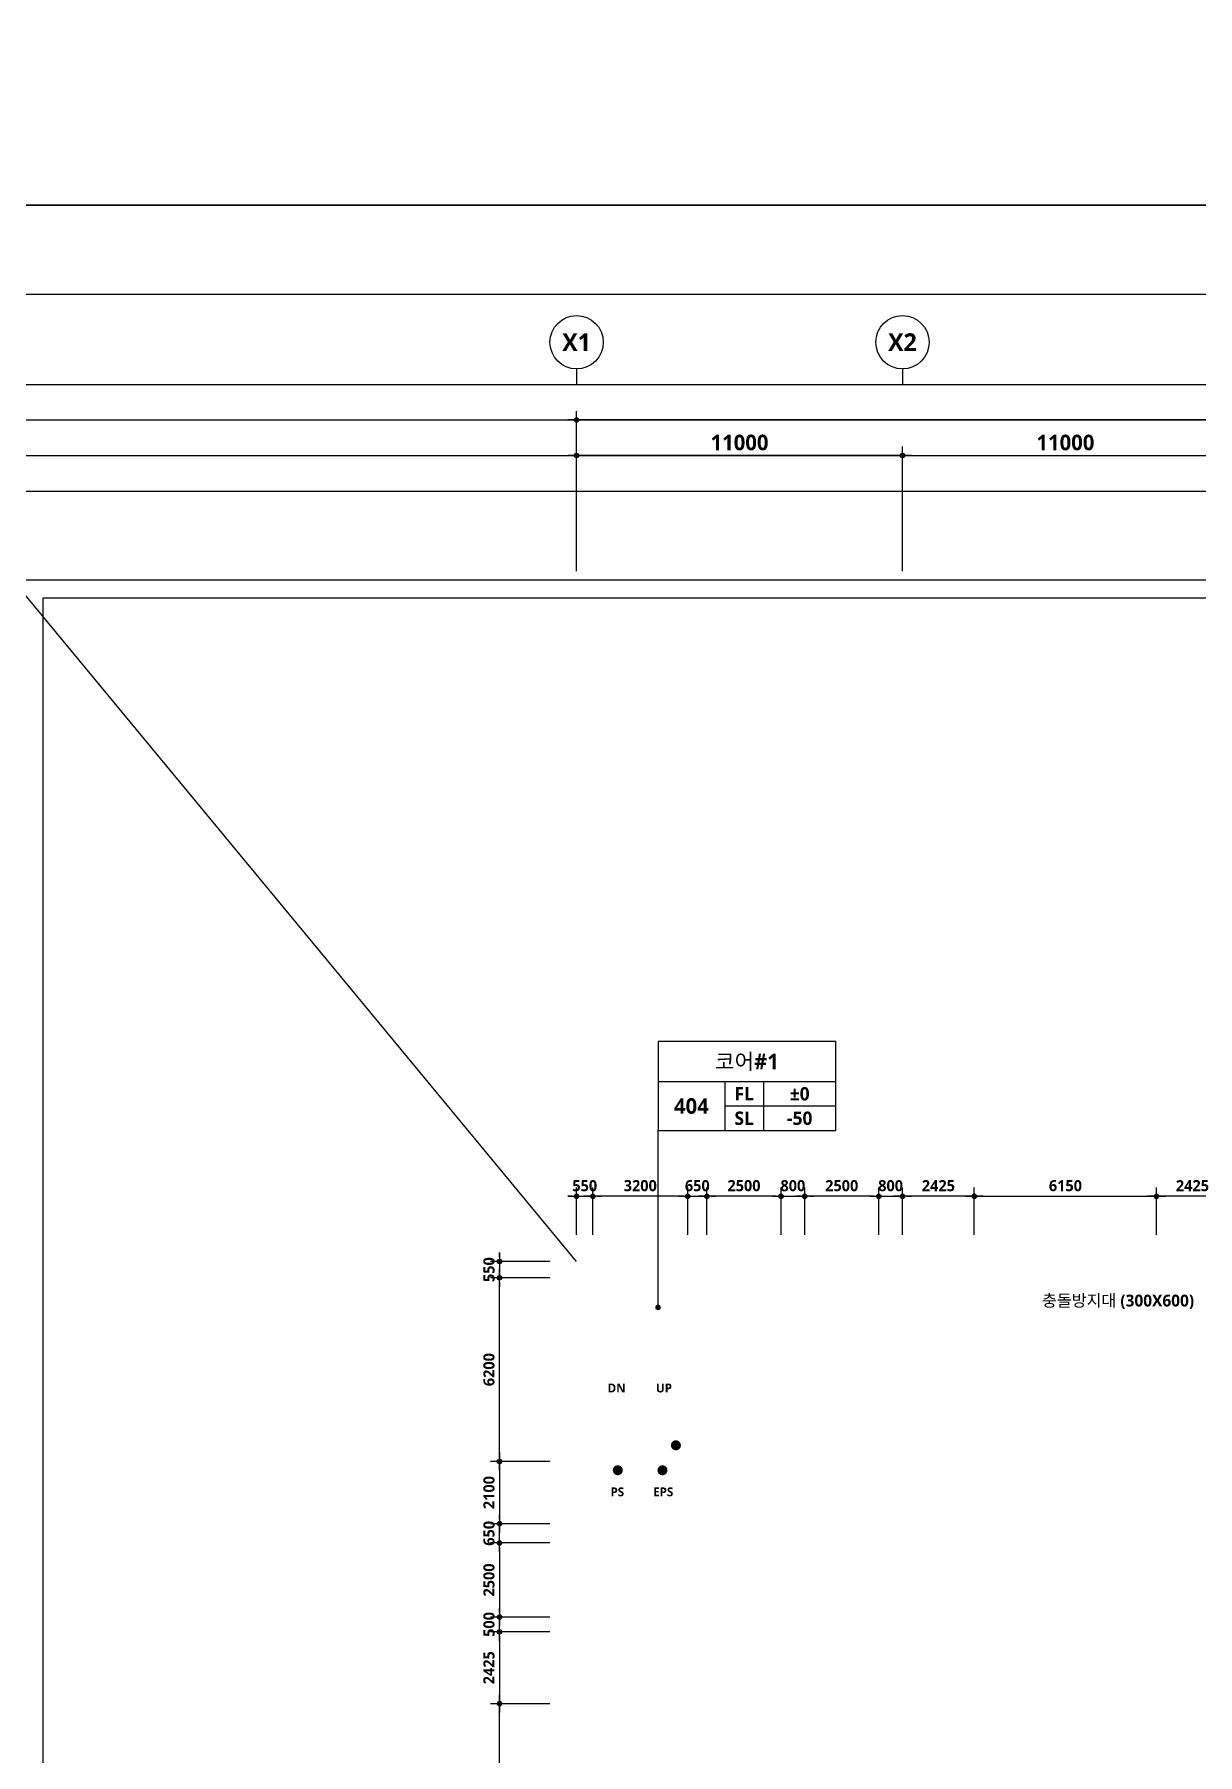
# Model space of a CAD drawing. Header units: millimetres. Extents: x -63924 to 190228206, y 0 to 456875599.
# Drawn here: x 11220 to 50481, y 703707 to 761764 of the extents above; entities that cross this region are included whole.
import ezdxf
from ezdxf.enums import TextEntityAlignment as Align

# ---------------------------------------------------------------- set-up
doc = ezdxf.new("R2010")
doc.units = ezdxf.units.MM
doc.header["$LTSCALE"] = 150
doc.header["$MEASUREMENT"] = 0
doc.header["$PDSIZE"] = -10
doc.layers.get('0').update_dxf_attribs({"linetype": 'CONTINUOUS'})
doc.layers.get('Defpoints').update_dxf_attribs({"color": 153, "linetype": 'CONTINUOUS'})
for name, color, linetype in [('A-ANNO-DIM', 4, 'CONTINUOUS'), ('A-ANNO-GRA1', 7, 'CONTINUOUS'), ('A-ANNO-LEAD', 4, 'CONTINUOUS'), ('A-ANNO-TEXT1', 7, 'CONTINUOUS'), ('A-ANNO-TEXT2', 3, 'CONTINUOUS'), ('A-FLOR-MARK-ARCH', 1, 'CONTINUOUS'), ('A-ST-AXIS-BUB', 7, 'CONTINUOUS'), ('A-ST-AXIS-DIM', 7, 'CONTINUOUS')]:
    doc.layers.add(name, color=color, linetype=linetype)
for name, color, linetype, plot in [('Defpoint', 161, 'CONTINUOUS', False), ('G(그리드1)', 185, 'CONTINUOUS', False), ('G(그리드2)', 235, 'CONTINUOUS', False)]:
    doc.layers.add(name, color=color, linetype=linetype, plot=plot)
doc.styles.add('2020음성 1차', font='')
doc.styles.add('SH_나눔', font='')
doc.styles.add('SH_대대리576', font='')
doc.styles.add('SH_진천_나눔', font='')
doc.styles.get('2020음성 1차').set_extended_font_data('NanumGothic', bold=True)
doc.styles.get('SH_나눔').set_extended_font_data('NanumGothic', bold=True)
doc.styles.get('SH_대대리576').set_extended_font_data('NanumGothic', bold=True)
doc.styles.get('SH_진천_나눔').set_extended_font_data('NanumGothic', bold=True)
doc.dimstyles.new('SHP 300', dxfattribs={"dimscale": 150, "dimtxt": 3.5, "dimasz": 1, "dimexe": 2, "dimexo": 2, "dimgap": 1, "dimtad": 1, "dimdec": 0, "dimzin": 0, "dimdsep": 46, "dimtxsty": 'SH_대대리576', "dimblk": 'DIMDOT', "dimcen": 0.09, "dimclrt": 3, "dimadec": 0, "dimazin": 1, "dimtfac": 1, "dimtdec": 0, "dimtix": 1, "dimtmove": 2, "dimatfit": 0, "dimldrblk": 'DIMDOT', "dimfxl": 1, "dimtolj": 1, "dimtzin": 0, "dimarcsym": 0})
doc.dimstyles.new('SHP300내부', dxfattribs={"dimscale": 150, "dimtxt": 2.5, "dimasz": 1, "dimexe": 2, "dimexo": 2, "dimgap": 1, "dimtad": 1, "dimdec": 0, "dimzin": 0, "dimdsep": 46, "dimtxsty": 'SH_대대리576', "dimblk": 'DIMDOT', "dimcen": 0.09, "dimclrd": 256, "dimclre": 256, "dimclrt": 3, "dimadec": 0, "dimazin": 1, "dimtfac": 1, "dimtdec": 0, "dimtix": 1, "dimtmove": 2, "dimatfit": 0, "dimldrblk": 'DIMDOT', "dimfxl": 1, "dimtolj": 1, "dimtzin": 0, "dimlwd": -1, "dimlwe": -1, "dimarcsym": 0})

# ---------------------------------------------------------------- blocks, each defined once
blk = doc.blocks.new('A-ST-AXIS-BUB-1')
at = {"layer": 'A-ST-AXIS-BUB'}
blk.add_line((0, 350), (0, 0), dxfattribs=at)
blk.add_circle((0, 950), 600, dxfattribs=at)
blk = doc.blocks.new('DIMDOT')
at = {"color": 0}
blk.add_line((-2, 0), (2, 0), dxfattribs=at)
for radius in [0.5, 0.25]:
    blk.add_circle((0, 0), radius, dxfattribs=at)
blk = doc.blocks.new('*D136')
at = {"layer": 'A-ST-AXIS-DIM', "color": 0, "lineweight": -2, "transparency": 16777216}
for p, q in [((29520, 743650), (29520, 747850)), ((40520, 743650), (40520, 747850)), ((40370, 747550), (29670, 747550))]:
    blk.add_line(p, q, dxfattribs=at)
at = {"layer": 'Defpoints', "color": 0, "transparency": 16777216}
for p in [(29520, 747550), (29520, 743350), (40520, 743350)]:
    blk.add_point(p, dxfattribs=at)
at = {"layer": 'A-ST-AXIS-DIM', "color": 0, "linetype": 'ByBlock', "lineweight": -2, "transparency": 16777216, "xscale": 150, "yscale": 150, "zscale": 150, "rotation": 180}
blk.add_blockref('DIMDOT', (29520, 747550), dxfattribs=at)
at = {"layer": 'A-ST-AXIS-DIM', "color": 0, "linetype": 'ByBlock', "lineweight": -2, "transparency": 16777216, "xscale": 150, "yscale": 150, "zscale": 150}
blk.add_blockref('DIMDOT', (40520, 747550), dxfattribs=at)
at = {"layer": 'A-ST-AXIS-DIM', "color": 3, "transparency": 16777216, "insert": (35020, 747988), "char_height": 525, "attachment_point": 5, "style": 'SH_대대리576'}
blk.add_mtext('\\A1;11000', dxfattribs=at)
blk = doc.blocks.new('*D137')
at = {"layer": 'A-ST-AXIS-DIM', "color": 0, "lineweight": -2, "transparency": 16777216}
for p, q in [((40520, 743650), (40520, 747850)), ((51520, 743650), (51520, 747850)), ((40670, 747550), (51370, 747550))]:
    blk.add_line(p, q, dxfattribs=at)
at = {"layer": 'Defpoints', "color": 0, "transparency": 16777216}
for p in [(51520, 747550), (40520, 743350), (51520, 743350)]:
    blk.add_point(p, dxfattribs=at)
at = {"layer": 'A-ST-AXIS-DIM', "color": 0, "linetype": 'ByBlock', "lineweight": -2, "transparency": 16777216, "xscale": 150, "yscale": 150, "zscale": 150, "rotation": 180}
blk.add_blockref('DIMDOT', (40520, 747550), dxfattribs=at)
at = {"layer": 'A-ST-AXIS-DIM', "color": 0, "linetype": 'ByBlock', "lineweight": -2, "transparency": 16777216, "xscale": 150, "yscale": 150, "zscale": 150}
blk.add_blockref('DIMDOT', (51520, 747550), dxfattribs=at)
at = {"layer": 'A-ST-AXIS-DIM', "color": 3, "transparency": 16777216, "insert": (46020, 747988), "char_height": 525, "attachment_point": 5, "style": 'SH_대대리576'}
blk.add_mtext('\\A1;11000', dxfattribs=at)
blk = doc.blocks.new('*D1404')
at = {"layer": 'A-ANNO-DIM', "transparency": 16777216}
for p, q in [((28620, 719800), (26620, 719800)), ((26920, 713750), (26920, 719650)), ((28620, 713600), (26620, 713600))]:
    blk.add_line(p, q, dxfattribs=at)
at = {"layer": 'Defpoints', "color": 0, "transparency": 16777216}
for p in [(26920, 719800), (28920, 719800), (28920, 713600)]:
    blk.add_point(p, dxfattribs=at)
at = {"layer": 'A-ANNO-DIM', "linetype": 'ByBlock', "transparency": 16777216, "xscale": 150, "yscale": 150, "zscale": 150}
for p, rotation in [((26920, 719800), 89.99999999999997), ((26920, 713600), 269.9999999999999)]:
    blk.add_blockref('DIMDOT', p, dxfattribs=dict(at, rotation=rotation))
at = {"layer": 'A-ANNO-DIM', "color": 3, "transparency": 16777216, "insert": (26563, 716700), "char_height": 375, "attachment_point": 5, "rotation": 90, "style": 'SH_대대리576'}
blk.add_mtext('\\A1;6200', dxfattribs=at)
blk = doc.blocks.new('*D1405')
at = {"layer": 'A-ANNO-DIM', "transparency": 16777216}
for p, q in [((26920, 720500), (26920, 720650)), ((28620, 720350), (26620, 720350)), ((26920, 720350), (26920, 719800)), ((28620, 719800), (26620, 719800)), ((26920, 719650), (26920, 719500))]:
    blk.add_line(p, q, dxfattribs=at)
at = {"layer": 'Defpoints', "color": 0, "transparency": 16777216}
for p in [(28920, 720350), (26920, 719800), (28920, 719800)]:
    blk.add_point(p, dxfattribs=at)
at = {"layer": 'A-ANNO-DIM', "linetype": 'ByBlock', "transparency": 16777216, "xscale": 150, "yscale": 150, "zscale": 150}
for p, rotation in [((26920, 720350), 270), ((26920, 719800), 90)]:
    blk.add_blockref('DIMDOT', p, dxfattribs=dict(at, rotation=rotation))
at = {"layer": 'A-ANNO-DIM', "color": 3, "transparency": 16777216, "insert": (26564, 720075), "char_height": 375, "attachment_point": 5, "rotation": 90, "style": 'SH_대대리576'}
blk.add_mtext('\\A1;550', dxfattribs=at)
blk = doc.blocks.new('*D1406')
at = {"layer": 'A-ANNO-DIM', "transparency": 16777216}
for p, q in [((28620, 713600), (26620, 713600)), ((26920, 713450), (26920, 711650)), ((28620, 711500), (26620, 711500))]:
    blk.add_line(p, q, dxfattribs=at)
at = {"layer": 'Defpoints', "color": 0, "transparency": 16777216}
for p in [(28920, 713600), (26920, 711500), (28920, 711500)]:
    blk.add_point(p, dxfattribs=at)
at = {"layer": 'A-ANNO-DIM', "linetype": 'ByBlock', "transparency": 16777216, "xscale": 150, "yscale": 150, "zscale": 150}
for p, rotation in [((26920, 713600), 90), ((26920, 711500), 270)]:
    blk.add_blockref('DIMDOT', p, dxfattribs=dict(at, rotation=rotation))
at = {"layer": 'A-ANNO-DIM', "color": 3, "transparency": 16777216, "insert": (26564, 712550), "char_height": 375, "attachment_point": 5, "rotation": 90, "style": 'SH_대대리576'}
blk.add_mtext('\\A1;2100', dxfattribs=at)
blk = doc.blocks.new('*D1407')
at = {"layer": 'A-ANNO-DIM', "transparency": 16777216}
for p, q in [((26920, 711650), (26920, 711800)), ((28620, 711500), (26620, 711500)), ((26920, 710850), (26920, 711500)), ((28620, 710850), (26620, 710850)), ((26920, 710700), (26920, 710550))]:
    blk.add_line(p, q, dxfattribs=at)
at = {"layer": 'Defpoints', "color": 0, "transparency": 16777216}
for p in [(26920, 711500), (28920, 711500), (28920, 710850)]:
    blk.add_point(p, dxfattribs=at)
at = {"layer": 'A-ANNO-DIM', "linetype": 'ByBlock', "transparency": 16777216, "xscale": 150, "yscale": 150, "zscale": 150}
for p, rotation in [((26920, 711500), 270), ((26920, 710850), 90)]:
    blk.add_blockref('DIMDOT', p, dxfattribs=dict(at, rotation=rotation))
at = {"layer": 'A-ANNO-DIM', "color": 3, "transparency": 16777216, "insert": (26563, 711175), "char_height": 375, "attachment_point": 5, "rotation": 90, "style": 'SH_대대리576'}
blk.add_mtext('\\A1;650', dxfattribs=at)
blk = doc.blocks.new('*D1408')
at = {"layer": 'A-ANNO-DIM', "transparency": 16777216}
for p, q in [((29520, 721250), (29520, 722850)), ((30070, 721250), (30070, 722850)), ((29370, 722550), (29220, 722550)), ((29520, 722550), (30070, 722550)), ((30220, 722550), (30370, 722550))]:
    blk.add_line(p, q, dxfattribs=at)
at = {"layer": 'Defpoints', "color": 0, "transparency": 16777216}
for p in [(30070, 722550), (29520, 720950), (30070, 720950)]:
    blk.add_point(p, dxfattribs=at)
at = {"layer": 'A-ANNO-DIM', "linetype": 'ByBlock', "transparency": 16777216, "xscale": 150, "yscale": 150, "zscale": 150}
blk.add_blockref('DIMDOT', (29520, 722550), dxfattribs=at)
at = {"layer": 'A-ANNO-DIM', "linetype": 'ByBlock', "transparency": 16777216, "xscale": 150, "yscale": 150, "zscale": 150, "rotation": 180}
blk.add_blockref('DIMDOT', (30070, 722550), dxfattribs=at)
at = {"layer": 'A-ANNO-DIM', "color": 3, "transparency": 16777216, "insert": (29795, 722906), "char_height": 375, "attachment_point": 5, "style": 'SH_대대리576'}
blk.add_mtext('\\A1;550', dxfattribs=at)
blk = doc.blocks.new('*D1409')
at = {"layer": 'A-ANNO-DIM', "transparency": 16777216}
for p, q in [((30070, 721250), (30070, 722850)), ((33270, 721250), (33270, 722850)), ((33120, 722550), (30220, 722550))]:
    blk.add_line(p, q, dxfattribs=at)
at = {"layer": 'Defpoints', "color": 0, "transparency": 16777216}
for p in [(30070, 722550), (30070, 720950), (33270, 720950)]:
    blk.add_point(p, dxfattribs=at)
at = {"layer": 'A-ANNO-DIM', "linetype": 'ByBlock', "transparency": 16777216, "xscale": 150, "yscale": 150, "zscale": 150, "rotation": 180}
blk.add_blockref('DIMDOT', (30070, 722550), dxfattribs=at)
at = {"layer": 'A-ANNO-DIM', "linetype": 'ByBlock', "transparency": 16777216, "xscale": 150, "yscale": 150, "zscale": 150}
blk.add_blockref('DIMDOT', (33270, 722550), dxfattribs=at)
at = {"layer": 'A-ANNO-DIM', "color": 3, "transparency": 16777216, "insert": (31670, 722907), "char_height": 375, "attachment_point": 5, "style": 'SH_대대리576'}
blk.add_mtext('\\A1;3200', dxfattribs=at)
blk = doc.blocks.new('*D1410')
at = {"layer": 'A-ANNO-DIM', "transparency": 16777216}
for p, q in [((33270, 721250), (33270, 722850)), ((33920, 721250), (33920, 722850)), ((33120, 722550), (32970, 722550)), ((33270, 722550), (33920, 722550)), ((34070, 722550), (34220, 722550))]:
    blk.add_line(p, q, dxfattribs=at)
at = {"layer": 'Defpoints', "color": 0, "transparency": 16777216}
for p in [(33920, 722550), (33270, 720950), (33920, 720950)]:
    blk.add_point(p, dxfattribs=at)
at = {"layer": 'A-ANNO-DIM', "linetype": 'ByBlock', "transparency": 16777216, "xscale": 150, "yscale": 150, "zscale": 150}
blk.add_blockref('DIMDOT', (33270, 722550), dxfattribs=at)
at = {"layer": 'A-ANNO-DIM', "linetype": 'ByBlock', "transparency": 16777216, "xscale": 150, "yscale": 150, "zscale": 150, "rotation": 180}
blk.add_blockref('DIMDOT', (33920, 722550), dxfattribs=at)
at = {"layer": 'A-ANNO-DIM', "color": 3, "transparency": 16777216, "insert": (33595, 722907), "char_height": 375, "attachment_point": 5, "style": 'SH_대대리576'}
blk.add_mtext('\\A1;650', dxfattribs=at)
blk = doc.blocks.new('G$C9D92D8A7')
at = {"layer": 'A-ANNO-GRA1'}
for p, q in [((0, 11), (40, 11)), ((15, 11), (15, 0)), ((23.75, 11), (23.75, 0)), ((15, 5.5), (40, 5.5))]:
    blk.add_line(p, q, dxfattribs=at)
blk.add_lwpolyline([(0, 20), (0, 0), (40, 0), (40, 20)], close=True, dxfattribs=at)
at = {"style": '2020음성 1차'}
for tag, height, p in [('실명', 3.5, (20, 15.5)), ('마감레벨', 3, (31.875, 8.25)), ('실번호', 3.5, (7.5, 5.5)), ('구조레벨', 3, (31.875, 2.75))]:
    blk.add_attdef(tag, text='', height=height, dxfattribs=at).set_placement(p, align=Align.MIDDLE_CENTER)
at = {"layer": 'A-ANNO-TEXT1', "style": 'SH_나눔'}
for s, p in [('FL', (19.375, 8.25)), ('SL', (19.375, 2.75))]:
    blk.add_text(s, height=3, dxfattribs=at).set_placement(p, align=Align.MIDDLE)
blk = doc.blocks.new('*D2149')
at = {"layer": 'A-ANNO-DIM', "transparency": 16777216}
for p, q in [((33920, 721250), (33920, 722850)), ((36420, 721250), (36420, 722850)), ((36270, 722550), (34070, 722550))]:
    blk.add_line(p, q, dxfattribs=at)
at = {"layer": 'Defpoints', "color": 0, "transparency": 16777216}
for p in [(33920, 722550), (33920, 720950), (36420, 720950)]:
    blk.add_point(p, dxfattribs=at)
at = {"layer": 'A-ANNO-DIM', "linetype": 'ByBlock', "transparency": 16777216, "xscale": 150, "yscale": 150, "zscale": 150, "rotation": 180}
blk.add_blockref('DIMDOT', (33920, 722550), dxfattribs=at)
at = {"layer": 'A-ANNO-DIM', "linetype": 'ByBlock', "transparency": 16777216, "xscale": 150, "yscale": 150, "zscale": 150}
blk.add_blockref('DIMDOT', (36420, 722550), dxfattribs=at)
at = {"layer": 'A-ANNO-DIM', "color": 3, "transparency": 16777216, "insert": (35170, 722907), "char_height": 375, "attachment_point": 5, "style": 'SH_대대리576'}
blk.add_mtext('\\A1;2500', dxfattribs=at)
blk = doc.blocks.new('*D2150')
at = {"layer": 'A-ANNO-DIM', "transparency": 16777216}
for p, q in [((36420, 721250), (36420, 722850)), ((37220, 721250), (37220, 722850)), ((36270, 722550), (36120, 722550)), ((36420, 722550), (37220, 722550)), ((37370, 722550), (37520, 722550))]:
    blk.add_line(p, q, dxfattribs=at)
at = {"layer": 'Defpoints', "color": 0, "transparency": 16777216}
for p in [(37220, 722550), (36420, 720950), (37220, 720950)]:
    blk.add_point(p, dxfattribs=at)
at = {"layer": 'A-ANNO-DIM', "linetype": 'ByBlock', "transparency": 16777216, "xscale": 150, "yscale": 150, "zscale": 150}
blk.add_blockref('DIMDOT', (36420, 722550), dxfattribs=at)
at = {"layer": 'A-ANNO-DIM', "linetype": 'ByBlock', "transparency": 16777216, "xscale": 150, "yscale": 150, "zscale": 150, "rotation": 180}
blk.add_blockref('DIMDOT', (37220, 722550), dxfattribs=at)
at = {"layer": 'A-ANNO-DIM', "color": 3, "transparency": 16777216, "insert": (36820, 722907), "char_height": 375, "attachment_point": 5, "style": 'SH_대대리576'}
blk.add_mtext('\\A1;800', dxfattribs=at)
blk = doc.blocks.new('*D2151')
at = {"layer": 'A-ANNO-DIM', "transparency": 16777216}
for p, q in [((37220, 721250), (37220, 722850)), ((39720, 721250), (39720, 722850)), ((39570, 722550), (37370, 722550))]:
    blk.add_line(p, q, dxfattribs=at)
at = {"layer": 'Defpoints', "color": 0, "transparency": 16777216}
for p in [(37220, 722550), (37220, 720950), (39720, 720950)]:
    blk.add_point(p, dxfattribs=at)
at = {"layer": 'A-ANNO-DIM', "linetype": 'ByBlock', "transparency": 16777216, "xscale": 150, "yscale": 150, "zscale": 150, "rotation": 180}
blk.add_blockref('DIMDOT', (37220, 722550), dxfattribs=at)
at = {"layer": 'A-ANNO-DIM', "linetype": 'ByBlock', "transparency": 16777216, "xscale": 150, "yscale": 150, "zscale": 150}
blk.add_blockref('DIMDOT', (39720, 722550), dxfattribs=at)
at = {"layer": 'A-ANNO-DIM', "color": 3, "transparency": 16777216, "insert": (38470, 722907), "char_height": 375, "attachment_point": 5, "style": 'SH_대대리576'}
blk.add_mtext('\\A1;2500', dxfattribs=at)
blk = doc.blocks.new('*D2152')
at = {"layer": 'A-ANNO-DIM', "transparency": 16777216}
for p, q in [((39720, 721250), (39720, 722850)), ((40520, 721250), (40520, 722850)), ((39570, 722550), (39420, 722550)), ((39720, 722550), (40520, 722550)), ((40670, 722550), (40820, 722550))]:
    blk.add_line(p, q, dxfattribs=at)
at = {"layer": 'Defpoints', "color": 0, "transparency": 16777216}
for p in [(40520, 722550), (39720, 720950), (40520, 720950)]:
    blk.add_point(p, dxfattribs=at)
at = {"layer": 'A-ANNO-DIM', "linetype": 'ByBlock', "transparency": 16777216, "xscale": 150, "yscale": 150, "zscale": 150}
blk.add_blockref('DIMDOT', (39720, 722550), dxfattribs=at)
at = {"layer": 'A-ANNO-DIM', "linetype": 'ByBlock', "transparency": 16777216, "xscale": 150, "yscale": 150, "zscale": 150, "rotation": 180}
blk.add_blockref('DIMDOT', (40520, 722550), dxfattribs=at)
at = {"layer": 'A-ANNO-DIM', "color": 3, "transparency": 16777216, "insert": (40120, 722907), "char_height": 375, "attachment_point": 5, "style": 'SH_대대리576'}
blk.add_mtext('\\A1;800', dxfattribs=at)
blk = doc.blocks.new('*D2153')
at = {"layer": 'A-ANNO-DIM', "transparency": 16777216}
for p, q in [((40520, 721250), (40520, 722850)), ((42945, 721250), (42945, 722850)), ((42795, 722550), (40670, 722550))]:
    blk.add_line(p, q, dxfattribs=at)
at = {"layer": 'Defpoints', "color": 0, "transparency": 16777216}
for p in [(40520, 722550), (40520, 720950), (42945, 720950)]:
    blk.add_point(p, dxfattribs=at)
at = {"layer": 'A-ANNO-DIM', "linetype": 'ByBlock', "transparency": 16777216, "xscale": 150, "yscale": 150, "zscale": 150, "rotation": 180}
blk.add_blockref('DIMDOT', (40520, 722550), dxfattribs=at)
at = {"layer": 'A-ANNO-DIM', "linetype": 'ByBlock', "transparency": 16777216, "xscale": 150, "yscale": 150, "zscale": 150}
blk.add_blockref('DIMDOT', (42945, 722550), dxfattribs=at)
at = {"layer": 'A-ANNO-DIM', "color": 3, "transparency": 16777216, "insert": (41732, 722907), "char_height": 375, "attachment_point": 5, "style": 'SH_대대리576'}
blk.add_mtext('\\A1;2425', dxfattribs=at)
blk = doc.blocks.new('*D2154')
at = {"layer": 'A-ANNO-DIM', "transparency": 16777216}
for p, q in [((42945, 721250), (42945, 722850)), ((49095, 721250), (49095, 722850)), ((43095, 722550), (48945, 722550))]:
    blk.add_line(p, q, dxfattribs=at)
at = {"layer": 'Defpoints', "color": 0, "transparency": 16777216}
for p in [(49095, 722550), (42945, 720950), (49095, 720950)]:
    blk.add_point(p, dxfattribs=at)
at = {"layer": 'A-ANNO-DIM', "linetype": 'ByBlock', "transparency": 16777216, "xscale": 150, "yscale": 150, "zscale": 150, "rotation": 180}
blk.add_blockref('DIMDOT', (42945, 722550), dxfattribs=at)
at = {"layer": 'A-ANNO-DIM', "linetype": 'ByBlock', "transparency": 16777216, "xscale": 150, "yscale": 150, "zscale": 150}
blk.add_blockref('DIMDOT', (49095, 722550), dxfattribs=at)
at = {"layer": 'A-ANNO-DIM', "color": 3, "transparency": 16777216, "insert": (46020, 722907), "char_height": 375, "attachment_point": 5, "style": 'SH_대대리576'}
blk.add_mtext('\\A1;6150', dxfattribs=at)
blk = doc.blocks.new('*D2155')
at = {"layer": 'A-ANNO-DIM', "transparency": 16777216}
for p, q in [((49095, 721250), (49095, 722850)), ((51520, 721250), (51520, 722850)), ((51370, 722550), (49245, 722550))]:
    blk.add_line(p, q, dxfattribs=at)
at = {"layer": 'Defpoints', "color": 0, "transparency": 16777216}
for p in [(49095, 722550), (49095, 720950), (51520, 720950)]:
    blk.add_point(p, dxfattribs=at)
at = {"layer": 'A-ANNO-DIM', "linetype": 'ByBlock', "transparency": 16777216, "xscale": 150, "yscale": 150, "zscale": 150, "rotation": 180}
blk.add_blockref('DIMDOT', (49095, 722550), dxfattribs=at)
at = {"layer": 'A-ANNO-DIM', "linetype": 'ByBlock', "transparency": 16777216, "xscale": 150, "yscale": 150, "zscale": 150}
blk.add_blockref('DIMDOT', (51520, 722550), dxfattribs=at)
at = {"layer": 'A-ANNO-DIM', "color": 3, "transparency": 16777216, "insert": (50307, 722907), "char_height": 375, "attachment_point": 5, "style": 'SH_대대리576'}
blk.add_mtext('\\A1;2425', dxfattribs=at)
blk = doc.blocks.new('*D2166')
at = {"layer": 'A-ANNO-DIM', "transparency": 16777216}
for p, q in [((28620, 710850), (26620, 710850)), ((26920, 710700), (26920, 708500)), ((28620, 708350), (26620, 708350))]:
    blk.add_line(p, q, dxfattribs=at)
at = {"layer": 'Defpoints', "color": 0, "transparency": 16777216}
for p in [(28920, 710850), (26920, 708350), (28920, 708350)]:
    blk.add_point(p, dxfattribs=at)
at = {"layer": 'A-ANNO-DIM', "linetype": 'ByBlock', "transparency": 16777216, "xscale": 150, "yscale": 150, "zscale": 150}
for p, rotation in [((26920, 710850), 90), ((26920, 708350), 270)]:
    blk.add_blockref('DIMDOT', p, dxfattribs=dict(at, rotation=rotation))
at = {"layer": 'A-ANNO-DIM', "color": 3, "transparency": 16777216, "insert": (26563, 709600), "char_height": 375, "attachment_point": 5, "rotation": 90, "style": 'SH_대대리576'}
blk.add_mtext('\\A1;2500', dxfattribs=at)
blk = doc.blocks.new('*D2167')
at = {"layer": 'A-ANNO-DIM', "transparency": 16777216}
for p, q in [((28620, 708350), (26620, 708350)), ((26920, 708500), (26920, 708650)), ((26920, 707850), (26920, 708350)), ((28620, 707850), (26620, 707850)), ((26920, 707700), (26920, 707550))]:
    blk.add_line(p, q, dxfattribs=at)
at = {"layer": 'Defpoints', "color": 0, "transparency": 16777216}
for p in [(26920, 708350), (28920, 708350), (28920, 707850)]:
    blk.add_point(p, dxfattribs=at)
at = {"layer": 'A-ANNO-DIM', "linetype": 'ByBlock', "transparency": 16777216, "xscale": 150, "yscale": 150, "zscale": 150}
for p, rotation in [((26920, 708350), 270), ((26920, 707850), 90)]:
    blk.add_blockref('DIMDOT', p, dxfattribs=dict(at, rotation=rotation))
at = {"layer": 'A-ANNO-DIM', "color": 3, "transparency": 16777216, "insert": (26564, 708100), "char_height": 375, "attachment_point": 5, "rotation": 90, "style": 'SH_대대리576'}
blk.add_mtext('\\A1;500', dxfattribs=at)
blk = doc.blocks.new('*D2168')
at = {"layer": 'A-ANNO-DIM', "transparency": 16777216}
for p, q in [((28620, 707850), (26620, 707850)), ((26920, 707700), (26920, 705575)), ((28620, 705425), (26620, 705425))]:
    blk.add_line(p, q, dxfattribs=at)
at = {"layer": 'Defpoints', "color": 0, "transparency": 16777216}
for p in [(28920, 707850), (26920, 705425), (28920, 705425)]:
    blk.add_point(p, dxfattribs=at)
at = {"layer": 'A-ANNO-DIM', "linetype": 'ByBlock', "transparency": 16777216, "xscale": 150, "yscale": 150, "zscale": 150}
for p, rotation in [((26920, 707850), 90), ((26920, 705425), 270)]:
    blk.add_blockref('DIMDOT', p, dxfattribs=dict(at, rotation=rotation))
at = {"layer": 'A-ANNO-DIM', "color": 3, "transparency": 16777216, "insert": (26563, 706638), "char_height": 375, "attachment_point": 5, "rotation": 90, "style": 'SH_대대리576'}
blk.add_mtext('\\A1;2425', dxfattribs=at)
blk = doc.blocks.new('*D2169')
at = {"layer": 'A-ANNO-DIM', "transparency": 16777216}
for p, q in [((28620, 705425), (26620, 705425)), ((26920, 699425), (26920, 705275)), ((28620, 699275), (26620, 699275))]:
    blk.add_line(p, q, dxfattribs=at)
at = {"layer": 'Defpoints', "color": 0, "transparency": 16777216}
for p in [(26920, 705425), (28920, 705425), (28920, 699275)]:
    blk.add_point(p, dxfattribs=at)
at = {"layer": 'A-ANNO-DIM', "linetype": 'ByBlock', "transparency": 16777216, "xscale": 150, "yscale": 150, "zscale": 150}
for p, rotation in [((26920, 705425), 89.99999999999997), ((26920, 699275), 269.9999999999999)]:
    blk.add_blockref('DIMDOT', p, dxfattribs=dict(at, rotation=rotation))
at = {"layer": 'A-ANNO-DIM', "color": 3, "transparency": 16777216, "insert": (26563, 702350), "char_height": 375, "attachment_point": 5, "rotation": 90, "style": 'SH_대대리576'}
blk.add_mtext('\\A1;6150', dxfattribs=at)

msp = doc.modelspace()

# ---------------------------------------------------------------- linework, layer by layer
msp.add_lwpolyline([(32270, 718800), (32270, 724772.8)])
at = {"const_width": 93.8}
msp.add_lwpolyline([(32270, 718753.1, -1), (32270, 718846.9, -1)], format="xyb", close=True, dxfattribs=at)
at = {"layer": 'A-ANNO-LEAD'}
msp.add_lwpolyline([(44520, 720200, 0, 83.3, 0), (44520, 719950, 0, 0, 0), (44520, 718990.8, 0, 0, 0), (45120, 718990.8, 0, 0, 0)], format="xyseb", dxfattribs=at)
at = {"layer": 'A-FLOR-MARK-ARCH', "const_width": 168.8}
for points in [[(32787.6, 714146.2, 1), (32956.4, 714146.2, 1)], [(30826.9, 713304, 1), (30995.6, 713304, 1)], [(32335.6, 713304, 1), (32504.4, 713304, 1)]]:
    msp.add_lwpolyline(points, format="xyb", close=True, dxfattribs=at)
at = {"layer": 'A-ST-AXIS-DIM'}
for p, q in [((29520, 743650), (29520, 749050)), ((81314.3, 748750), (29520, 748750))]:
    msp.add_line(p, q, dxfattribs=at)
at = {"layer": 'Defpoint'}
msp.add_line((29520, 720350), (0, 756000), dxfattribs=at)
for points in [[(0, 756000), (89100, 756000), (89100, 882000), (0, 882000)], [(0, 630000), (89100, 630000), (89100, 756000), (0, 756000)], [(3000, 753000), (86100, 753000), (86100, 646500), (3000, 646500)]]:
    msp.add_lwpolyline(points, close=True, dxfattribs=at)
at = {"layer": 'G(그리드1)'}
for points in [[(6120, 749950), (84920, 749950), (84920, 648550), (6120, 648550)], [(7320, 748750), (83720, 748750), (83720, 650750), (7320, 650750)], [(8520, 747550), (82520, 747550), (82520, 651950), (8520, 651950)], [(9720, 746350), (81320, 746350), (81320, 653150), (9720, 653150)], [(10920, 743350), (80120, 743350), (80120, 656150), (10920, 656150)]]:
    msp.add_lwpolyline(points, close=True, dxfattribs=at)
at = {"layer": 'G(그리드2)'}
msp.add_lwpolyline([(11520, 742750), (79520, 742750), (79520, 656750), (11520, 656750)], close=True, dxfattribs=at)

# ---------------------------------------------------------------- block references
at = {"layer": 'A-ANNO-TEXT1'}
ref = msp.add_blockref('G$C9D92D8A7', (32270, 724772.8), dxfattribs=dict(at, xscale=150, yscale=150, zscale=150))
ref.add_attrib('실명', '코어#1', dxfattribs={"layer": 'A-ANNO-TEXT2', "height": 525, "style": '2020음성 1차'}).set_placement((35270, 727097.8, 206000), align=Align.MIDDLE_CENTER)
ref.add_attrib('실번호', '404', dxfattribs={"layer": 'A-ANNO-TEXT2', "height": 525, "style": '2020음성 1차'}).set_placement((33395, 725597.8, 206000), align=Align.MIDDLE_CENTER)
ref.add_attrib('마감레벨', '%%p0', dxfattribs={"height": 450, "style": '2020음성 1차'}).set_placement((37051.3, 726010.3, 206000), align=Align.MIDDLE_CENTER)
ref.add_attrib('구조레벨', '-50', dxfattribs={"height": 450, "style": '2020음성 1차'}).set_placement((37051.3, 725185.3, 206000), align=Align.MIDDLE_CENTER)
at = {"layer": 'A-ST-AXIS-BUB', "xscale": 1.5, "yscale": 1.5, "zscale": 1.5}
for p in [(29520, 749950), (40520, 749950)]:
    msp.add_blockref('A-ST-AXIS-BUB-1', p, dxfattribs=at)
at = {"layer": 'A-ST-AXIS-DIM', "xscale": 150, "yscale": 150, "zscale": 150, "rotation": 180}
msp.add_blockref('DIMDOT', (29520, 748750), dxfattribs=at)

# ---------------------------------------------------------------- texts
at = {"layer": 'A-ANNO-TEXT1'}
for s, height, style, p in [('X1', 600, 'SH_대대리576', (29520, 751375)), ('X2', 600, 'SH_대대리576', (40520, 751375)), ('DN', 300, 'SH_진천_나눔', (30870, 716080)), ('UP', 300, 'SH_진천_나눔', (32470, 716080))]:
    msp.add_text(s, height=height, dxfattribs=dict(at, style=style)).set_placement(p, align=Align.MIDDLE_CENTER)
at = {"layer": 'A-ANNO-TEXT1', "style": '2020음성 1차'}
msp.add_text('충돌방지대 (300X600)', height=400, dxfattribs=at).set_placement((45229.5, 719030.8), align=Align.MIDDLE_LEFT)
at = {"layer": 'A-ANNO-TEXT1', "style": 'SH_진천_나눔'}
for s, p in [('PS', (30895, 712575)), ('EPS', (32445, 712575))]:
    msp.add_text(s, height=300, dxfattribs=at).set_placement(p, align=Align.MIDDLE)

# ---------------------------------------------------------------- dimensions: what is measured, and where the dimension line sits
at = {"layer": 'A-ANNO-DIM'}
for base, p1, p2, angle, picture, middle in [((30070, 722550), (29520, 720950), (30070, 720950), 180, '*D1408', (29795, 722906.1)), ((30070, 722550), (33270, 720950), (30070, 720950), 0, '*D1409', (31670, 722906.9)), ((33920, 722550), (33270, 720950), (33920, 720950), 180, '*D1410', (33595, 722906.9)), ((33920, 722550), (36420, 720950), (33920, 720950), 0, '*D2149', (35170, 722906.7)), ((37220, 722550), (36420, 720950), (37220, 720950), 180, '*D2150', (36820, 722906.9)), ((37220, 722550), (39720, 720950), (37220, 720950), 0, '*D2151', (38470, 722906.7)), ((40520, 722550), (39720, 720950), (40520, 720950), 180, '*D2152', (40120, 722906.9)), ((40520, 722550), (42945, 720950), (40520, 720950), 0, '*D2153', (41732.5, 722906.7)), ((49095, 722550), (42945, 720950), (49095, 720950), 180, '*D2154', (46020, 722906.9)), ((49095, 722550), (51520, 720950), (49095, 720950), 0, '*D2155', (50307.5, 722906.7)), ((26920, 719800), (28920, 720350), (28920, 719800), 90, '*D1405', (26563.9, 720075)), ((26920, 719800), (28920, 713600), (28920, 719800), 270, '*D1404', (26563.1, 716700)), ((26920, 711500), (28920, 713600), (28920, 711500), 90, '*D1406', (26563.9, 712550)), ((26920, 711500), (28920, 710850), (28920, 711500), 270, '*D1407', (26563.1, 711175)), ((26920, 708350), (28920, 710850), (28920, 708350), 90, '*D2166', (26563.3, 709600)), ((26920, 708350), (28920, 707850), (28920, 708350), 270, '*D2167', (26563.9, 708100)), ((26920, 705425), (28920, 707850), (28920, 705425), 90, '*D2168', (26563.3, 706637.5)), ((26920, 705425), (28920, 699275), (28920, 705425), 270, '*D2169', (26563.1, 702350))]:
    dim = msp.add_linear_dim(base=base, p1=p1, p2=p2, angle=angle, dimstyle='SHP300내부', dxfattribs=at)
    dim.commit()
    dim.dimension.update_dxf_attribs({"geometry": picture, "text_midpoint": middle})
at = {"layer": 'A-ST-AXIS-DIM'}
dim = msp.add_linear_dim(base=(29520, 747550), p1=(40520, 743350), p2=(29520, 743350), dimstyle='SHP 300', override={"dimtxsty": 'SH_대대리576', "dimldrblk": 'DIMDOT'}, dxfattribs=at)
dim.commit()
dim.dimension.update_dxf_attribs({"geometry": '*D136', "text_midpoint": (35020, 747987.9)})
dim = msp.add_linear_dim(base=(51520, 747550), p1=(40520, 743350), p2=(51520, 743350), angle=180, dimstyle='SHP 300', override={"dimtxsty": 'SH_대대리576', "dimldrblk": 'DIMDOT'}, dxfattribs=at)
dim.commit()
dim.dimension.update_dxf_attribs({"geometry": '*D137', "text_midpoint": (46020, 747987.9)})

doc.saveas('drawing.dxf')
